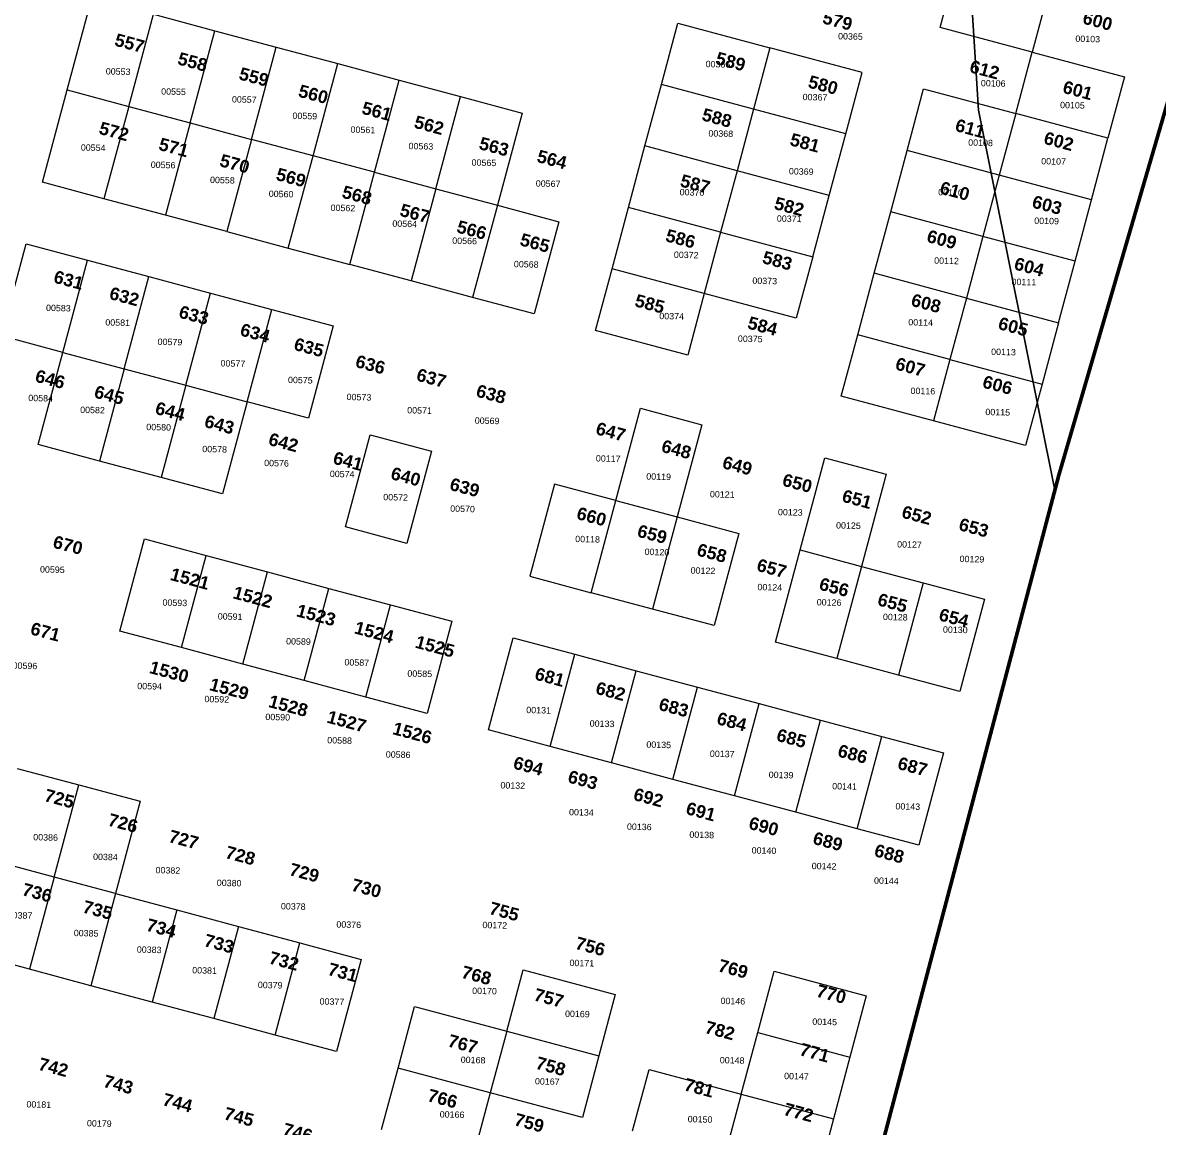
# Model space of a CAD drawing. Header units: metres. Extents: x 0 to 1324930, y 0 to 1631912.
# Drawn here: x 254232.5 to 254411, y 1630466.6 to 1630640.2 of the extents above; entities that cross this region are included whole.
import ezdxf
from ezdxf.enums import TextEntityAlignment as Align

# ---------------------------------------------------------------- set-up
doc = ezdxf.new("R2010")
doc.units = ezdxf.units.M
doc.header["$MEASUREMENT"] = 0
doc.layers.add('ASSIETTE IMMAT', color=7, linetype='Continuous', lineweight=0)
doc.layers.add('limites_communes_2025', color=7, linetype='Continuous', lineweight=0)
for name, color, linetype in [('limites_parcelles', 7, 'Continuous'), ('limites_sections', 7, 'Continuous'), ('limites_tf', 7, 'Continuous'), ('numero_lot', 7, 'Continuous'), ('numero_parcelle', 7, 'Continuous')]:
    doc.layers.add(name, color=color, linetype=linetype)
doc.styles.add('Style-Arial', font='arial.ttf')
doc.styles.add('style1', font='')
doc.styles.get('style1').set_extended_font_data('Times New Roman', bold=True)

msp = doc.modelspace()

# ---------------------------------------------------------------- linework, layer by layer
at = {"layer": 'ASSIETTE IMMAT', "color": 2, "linetype": 'Continuous', "lineweight": 30, "elevation": 0.00005, "flags": 128}
msp.add_lwpolyline([(254366.42724, 1631239.59217), (254359.15379, 1631208.87181), (254551.8551, 1631158.38071), (254480.32743, 1630878.12873), (254484.96735, 1630876.88831), (254484.96735, 1630876.88831), (254483.023, 1630869.4867), (254395.3871, 1630569.1026), (254394.76363, 1630566.741), (254382.80045, 1630626.43015), (254377.21493, 1630714.46368), (254399.21894, 1630756.61485), (254364.10084, 1630778.875), (254312.24829, 1630786.52013), (254272.3531, 1630794.59252), (254277.8231, 1630973.07252), (254333.84861, 1631193.82775), (254215.74971, 1631218.84719), (254186.92892, 1631154.99755), (254121.01885, 1631074.58379), (254089.057, 1630989.11905), (254053.7681, 1630970.23752), (253929.00716, 1630963.07748)], dxfattribs=at)
at = {"layer": 'limites_communes_2025', "color": 3, "lineweight": 80, "flags": 128}
for points in [[(252710.2872, 1631107.3833), (252982.4701, 1631682.9759), (252993.7572, 1631687.3199), (253010.694, 1631729.9757), (253066.3854, 1631842.8952), (253066.3854, 1631842.8952), (253098.7298, 1631912.4498), (253659.0228, 1631648.0069), (253757.0504, 1631605.0124), (254274.3391, 1631378.1314), (254622, 1631294), (254624.2075, 1631293.4301), (254621.5327, 1631279.8563), (254569.5419, 1631182.2248), (254530.2512, 1631049.2714), (254527.2805, 1631037.9628), (254483.023, 1630869.4867), (254395.3871, 1630569.1026), (254353.2541, 1630409.5098), (254309.9852, 1630253.9323), (254287.3632, 1630130.504), (254273.8695, 1629992.7881), (254275.8538, 1629906.666)], [(254395.3871, 1630569.1026), (254483.023, 1630869.4867)], [(254353.2541, 1630409.5098), (254395.3871, 1630569.1026)]]:
    msp.add_lwpolyline(points, dxfattribs=at)
at = {"layer": 'limites_parcelles'}
for p, q in [((254376.7326, 1630639.44173), (254379.31981, 1630649.10088)), ((254393.80855, 1630645.22005), (254391.22133, 1630635.5609)), ((254239.52108, 1630629.60938), (254243.40191, 1630644.09811)), ((254249.18024, 1630627.02216), (254253.06106, 1630641.51089)), ((254253.06106, 1630641.51089), (254262.72022, 1630638.92367)), ((254332.92153, 1630630.47229), (254335.50875, 1630640.13145)), ((254335.50875, 1630640.13145), (254349.99749, 1630636.25062)), ((254258.83939, 1630624.43494), (254262.72022, 1630638.92367)), ((254262.72022, 1630638.92367), (254272.37937, 1630636.33645)), ((254391.22133, 1630635.5609), (254376.7326, 1630639.44173)), ((254268.49855, 1630621.84772), (254272.37937, 1630636.33645)), ((254272.37937, 1630636.33645), (254282.03853, 1630633.74923)), ((254349.99749, 1630636.25062), (254347.41027, 1630626.59146)), ((254364.48622, 1630632.36979), (254349.99749, 1630636.25062)), ((254388.63411, 1630625.90174), (254391.22133, 1630635.5609)), ((254391.22133, 1630635.5609), (254405.71006, 1630631.68007)), ((254278.1577, 1630619.2605), (254282.03853, 1630633.74923)), ((254282.03853, 1630633.74923), (254291.69769, 1630631.16201)), ((254287.81686, 1630616.67328), (254291.69769, 1630631.16201)), ((254291.69769, 1630631.16201), (254301.35684, 1630628.5748)), ((254361.899, 1630622.71063), (254364.48622, 1630632.36979)), ((254405.71006, 1630631.68007), (254403.12284, 1630622.02091)), ((254235.64025, 1630615.12064), (254239.52108, 1630629.60938)), ((254239.52108, 1630629.60938), (254249.18024, 1630627.02216)), ((254330.33431, 1630620.81314), (254332.92153, 1630630.47229)), ((254347.41027, 1630626.59146), (254332.92153, 1630630.47229)), ((254371.55816, 1630620.12341), (254374.14537, 1630629.78257)), ((254374.14537, 1630629.78257), (254388.63411, 1630625.90174)), ((254297.47601, 1630614.08606), (254301.35684, 1630628.5748)), ((254301.35684, 1630628.5748), (254311.016, 1630625.98758)), ((254249.18024, 1630627.02216), (254245.29941, 1630612.53343)), ((254249.18024, 1630627.02216), (254258.83939, 1630624.43494)), ((254311.016, 1630625.98758), (254307.13517, 1630611.49884)), ((254347.41027, 1630626.59146), (254344.82305, 1630616.93231)), ((254361.899, 1630622.71063), (254347.41027, 1630626.59146)), ((254388.63411, 1630625.90174), (254386.04689, 1630616.24259)), ((254403.12284, 1630622.02091), (254388.63411, 1630625.90174)), ((254258.83939, 1630624.43494), (254254.95856, 1630609.94621)), ((254258.83939, 1630624.43494), (254268.49855, 1630621.84772)), ((254359.31178, 1630613.05148), (254361.899, 1630622.71063)), ((254400.53562, 1630612.36175), (254403.12284, 1630622.02091)), ((254268.49855, 1630621.84772), (254264.61772, 1630607.35899)), ((254278.1577, 1630619.2605), (254268.49855, 1630621.84772)), ((254327.74709, 1630611.15398), (254330.33431, 1630620.81314)), ((254344.82305, 1630616.93231), (254330.33431, 1630620.81314)), ((254368.97094, 1630610.46426), (254371.55816, 1630620.12341)), ((254386.04689, 1630616.24259), (254371.55816, 1630620.12341)), ((254274.27687, 1630604.77177), (254278.1577, 1630619.2605)), ((254287.81686, 1630616.67328), (254278.1577, 1630619.2605)), ((254283.93603, 1630602.18455), (254287.81686, 1630616.67328)), ((254287.81686, 1630616.67328), (254297.47601, 1630614.08606)), ((254344.82305, 1630616.93231), (254342.23583, 1630607.27315)), ((254359.31178, 1630613.05148), (254344.82305, 1630616.93231)), ((254245.29941, 1630612.53343), (254235.64025, 1630615.12064)), ((254386.04689, 1630616.24259), (254383.45967, 1630606.58343)), ((254400.53562, 1630612.36175), (254386.04689, 1630616.24259)), ((254297.47601, 1630614.08606), (254293.59519, 1630599.59733)), ((254297.47601, 1630614.08606), (254307.13517, 1630611.49884)), ((254356.72456, 1630603.39232), (254359.31178, 1630613.05148)), ((254254.95856, 1630609.94621), (254245.29941, 1630612.53343)), ((254307.13517, 1630611.49884), (254303.25434, 1630597.01011)), ((254307.13517, 1630611.49884), (254316.79433, 1630608.91162)), ((254397.94841, 1630602.7026), (254400.53562, 1630612.36175)), ((254264.61772, 1630607.35899), (254254.95856, 1630609.94621)), ((254325.15987, 1630601.49482), (254327.74709, 1630611.15398)), ((254342.23583, 1630607.27315), (254327.74709, 1630611.15398)), ((254366.38372, 1630600.8051), (254368.97094, 1630610.46426)), ((254383.45967, 1630606.58343), (254368.97094, 1630610.46426)), ((254316.79433, 1630608.91162), (254312.9135, 1630594.42289)), ((254264.61772, 1630607.35899), (254274.27687, 1630604.77177)), ((254342.23583, 1630607.27315), (254339.64861, 1630597.614)), ((254342.23583, 1630607.27315), (254356.72456, 1630603.39232)), ((254383.45967, 1630606.58343), (254380.87245, 1630596.92427)), ((254397.94841, 1630602.7026), (254383.45967, 1630606.58343)), ((254229.1722, 1630590.97275), (254233.05303, 1630605.46149)), ((254233.05303, 1630605.46149), (254242.71218, 1630602.87427)), ((254274.27687, 1630604.77177), (254283.93603, 1630602.18455)), ((254238.83136, 1630588.38553), (254242.71218, 1630602.87427)), ((254242.71218, 1630602.87427), (254252.37134, 1630600.28705)), ((254356.72456, 1630603.39232), (254354.13734, 1630593.73317)), ((254395.36118, 1630593.04344), (254397.94841, 1630602.7026)), ((254293.59519, 1630599.59733), (254283.93603, 1630602.18455)), ((254322.57265, 1630591.83567), (254325.15987, 1630601.49482)), ((254339.64861, 1630597.614), (254325.15987, 1630601.49482)), ((254363.7965, 1630591.14595), (254366.38372, 1630600.8051)), ((254380.87245, 1630596.92427), (254366.38372, 1630600.8051)), ((254248.49051, 1630585.79832), (254252.37134, 1630600.28705)), ((254252.37134, 1630600.28705), (254262.0305, 1630597.69983)), ((254303.25434, 1630597.01011), (254293.59519, 1630599.59733)), ((254258.14967, 1630583.2111), (254262.0305, 1630597.69983)), ((254262.0305, 1630597.69983), (254271.68965, 1630595.11261)), ((254312.9135, 1630594.42289), (254303.25434, 1630597.01011)), ((254339.64861, 1630597.614), (254337.06139, 1630587.95484)), ((254354.13734, 1630593.73317), (254339.64861, 1630597.614)), ((254380.87245, 1630596.92427), (254378.28523, 1630587.26512)), ((254380.87245, 1630596.92427), (254395.36118, 1630593.04344)), ((254267.80882, 1630580.62388), (254271.68965, 1630595.11261)), ((254271.68965, 1630595.11261), (254281.34881, 1630592.52539)), ((254281.34881, 1630592.52539), (254277.46798, 1630578.03666)), ((254337.06139, 1630587.95484), (254322.57265, 1630591.83567)), ((254395.36118, 1630593.04344), (254392.77397, 1630583.38429)), ((254238.83136, 1630588.38553), (254229.1722, 1630590.97275)), ((254361.20928, 1630581.48679), (254363.7965, 1630591.14595)), ((254378.28523, 1630587.26512), (254363.7965, 1630591.14595)), ((254234.95053, 1630573.8968), (254238.83136, 1630588.38553)), ((254238.83136, 1630588.38553), (254248.49051, 1630585.79832)), ((254378.28523, 1630587.26512), (254375.69801, 1630577.60596)), ((254378.28523, 1630587.26512), (254392.77397, 1630583.38429)), ((254248.49051, 1630585.79832), (254244.60968, 1630571.30958)), ((254248.49051, 1630585.79832), (254258.14967, 1630583.2111)), ((254258.14967, 1630583.2111), (254254.26884, 1630568.72236)), ((254258.14967, 1630583.2111), (254267.80882, 1630580.62388)), ((254392.77397, 1630583.38429), (254390.18675, 1630573.72513)), ((254375.69801, 1630577.60596), (254361.20928, 1630581.48679)), ((254267.80882, 1630580.62388), (254263.928, 1630566.13514)), ((254277.46798, 1630578.03666), (254267.80882, 1630580.62388)), ((254325.76376, 1630565.10056), (254329.64459, 1630579.58929)), ((254329.64459, 1630579.58929), (254339.30375, 1630577.00207)), ((254390.18675, 1630573.72513), (254375.69801, 1630577.60596)), ((254339.30375, 1630577.00207), (254335.42292, 1630562.51334)), ((254244.60968, 1630571.30958), (254234.95053, 1630573.8968)), ((254283.24631, 1630560.9607), (254287.12714, 1630575.44944)), ((254287.12714, 1630575.44944), (254296.78629, 1630572.86222)), ((254296.78629, 1630572.86222), (254292.90546, 1630558.37348)), ((254254.26884, 1630568.72236), (254244.60968, 1630571.30958)), ((254354.74123, 1630557.3389), (254358.62206, 1630571.82763)), ((254358.62206, 1630571.82763), (254368.28121, 1630569.24041)), ((254263.928, 1630566.13514), (254254.26884, 1630568.72236)), ((254368.28121, 1630569.24041), (254364.40038, 1630554.75168)), ((254316.10461, 1630567.68778), (254312.22377, 1630553.19904)), ((254325.76376, 1630565.10056), (254316.10461, 1630567.68778)), ((254321.88293, 1630550.61182), (254325.76376, 1630565.10056)), ((254325.76376, 1630565.10056), (254335.42292, 1630562.51334)), ((254335.42292, 1630562.51334), (254331.54209, 1630548.0246)), ((254335.42292, 1630562.51334), (254345.08207, 1630559.92612)), ((254292.90546, 1630558.37348), (254283.24631, 1630560.9607)), ((254345.08207, 1630559.92612), (254341.20124, 1630545.43739)), ((254247.80079, 1630544.57447), (254251.68162, 1630559.06321)), ((254251.68162, 1630559.06321), (254261.34078, 1630556.47599)), ((254257.45995, 1630541.98725), (254261.34078, 1630556.47599)), ((254261.34078, 1630556.47599), (254270.99993, 1630553.88877)), ((254350.8604, 1630542.85017), (254354.74123, 1630557.3389)), ((254354.74123, 1630557.3389), (254364.40038, 1630554.75168)), ((254364.40038, 1630554.75168), (254360.51956, 1630540.26295)), ((254364.40038, 1630554.75168), (254374.05954, 1630552.16446)), ((254267.1191, 1630539.40003), (254270.99993, 1630553.88877)), ((254270.99993, 1630553.88877), (254280.65909, 1630551.30155)), ((254312.22377, 1630553.19904), (254321.88293, 1630550.61182)), ((254276.77826, 1630536.81281), (254280.65909, 1630551.30155)), ((254280.65909, 1630551.30155), (254290.31824, 1630548.71433)), ((254331.54209, 1630548.0246), (254321.88293, 1630550.61182)), ((254374.05954, 1630552.16446), (254370.17871, 1630537.67573)), ((254374.05954, 1630552.16446), (254383.7187, 1630549.57724)), ((254286.43741, 1630534.22559), (254290.31824, 1630548.71433)), ((254290.31824, 1630548.71433), (254299.9774, 1630546.12711)), ((254383.7187, 1630549.57724), (254379.83787, 1630535.08851)), ((254341.20124, 1630545.43739), (254331.54209, 1630548.0246)), ((254299.9774, 1630546.12711), (254296.09657, 1630531.63837)), ((254257.45995, 1630541.98725), (254247.80079, 1630544.57447)), ((254305.75573, 1630529.05115), (254309.63656, 1630543.53989)), ((254309.63656, 1630543.53989), (254319.29571, 1630540.95267)), ((254267.1191, 1630539.40003), (254257.45995, 1630541.98725)), ((254360.51956, 1630540.26295), (254350.8604, 1630542.85017)), ((254315.41488, 1630526.46393), (254319.29571, 1630540.95267)), ((254319.29571, 1630540.95267), (254328.95487, 1630538.36545)), ((254370.17871, 1630537.67573), (254360.51956, 1630540.26295)), ((254276.77826, 1630536.81281), (254267.1191, 1630539.40003)), ((254325.07404, 1630523.87672), (254328.95487, 1630538.36545)), ((254328.95487, 1630538.36545), (254338.61402, 1630535.77823)), ((254286.43741, 1630534.22559), (254276.77826, 1630536.81281)), ((254379.83787, 1630535.08851), (254370.17871, 1630537.67573)), ((254334.7332, 1630521.28949), (254338.61402, 1630535.77823)), ((254338.61402, 1630535.77823), (254348.27318, 1630533.19101)), ((254296.09657, 1630531.63837), (254286.43741, 1630534.22559)), ((254344.39235, 1630518.70228), (254348.27318, 1630533.19101)), ((254348.27318, 1630533.19101), (254357.93233, 1630530.60379)), ((254354.05151, 1630516.11506), (254357.93233, 1630530.60379)), ((254357.93233, 1630530.60379), (254367.59149, 1630528.01657)), ((254315.41488, 1630526.46393), (254305.75573, 1630529.05115)), ((254363.71066, 1630513.52784), (254367.59149, 1630528.01657)), ((254367.59149, 1630528.01657), (254377.25065, 1630525.42935)), ((254325.07404, 1630523.87672), (254315.41488, 1630526.46393)), ((254334.7332, 1630521.28949), (254325.07404, 1630523.87672)), ((254377.25065, 1630525.42935), (254373.36982, 1630510.94062)), ((254231.67359, 1630523.0138), (254241.33274, 1630520.42658)), ((254237.45191, 1630505.93785), (254241.33274, 1630520.42658)), ((254241.33274, 1630520.42658), (254250.9919, 1630517.83936)), ((254344.39235, 1630518.70228), (254334.7332, 1630521.28949)), ((254354.05151, 1630516.11506), (254344.39235, 1630518.70228)), ((254250.9919, 1630517.83936), (254247.11107, 1630503.35063)), ((254363.71066, 1630513.52784), (254354.05151, 1630516.11506)), ((254373.36982, 1630510.94062), (254363.71066, 1630513.52784)), ((254237.45191, 1630505.93785), (254227.79276, 1630508.52507)), ((254237.45191, 1630505.93785), (254233.57108, 1630491.44911)), ((254247.11107, 1630503.35063), (254237.45191, 1630505.93785)), ((254247.11107, 1630503.35063), (254243.23024, 1630488.86189)), ((254247.11107, 1630503.35063), (254256.77022, 1630500.76341)), ((254256.77022, 1630500.76341), (254252.88939, 1630486.27467)), ((254256.77022, 1630500.76341), (254266.42938, 1630498.17619)), ((254266.42938, 1630498.17619), (254262.54855, 1630483.68745)), ((254266.42938, 1630498.17619), (254276.08853, 1630495.58897)), ((254272.20771, 1630481.10024), (254276.08853, 1630495.58897)), ((254276.08853, 1630495.58897), (254285.74769, 1630493.00175)), ((254233.57108, 1630491.44911), (254223.91192, 1630494.03633)), ((254285.74769, 1630493.00175), (254281.86686, 1630478.51301)), ((254243.23024, 1630488.86189), (254233.57108, 1630491.44911)), ((254308.60197, 1630481.70412), (254311.18919, 1630491.36328)), ((254311.18919, 1630491.36328), (254325.67792, 1630487.48245)), ((254348.06297, 1630481.48927), (254350.64996, 1630491.14885)), ((254350.64996, 1630491.14885), (254365.13933, 1630487.26836)), ((254252.88939, 1630486.27467), (254243.23024, 1630488.86189)), ((254262.54855, 1630483.68745), (254252.88939, 1630486.27467)), ((254325.67792, 1630487.48245), (254323.09071, 1630477.82329)), ((254365.13933, 1630487.26836), (254362.55234, 1630477.60878)), ((254291.52602, 1630475.9258), (254294.11324, 1630485.58495)), ((254294.11324, 1630485.58495), (254308.60197, 1630481.70412)), ((254272.20771, 1630481.10024), (254262.54855, 1630483.68745)), ((254281.86686, 1630478.51301), (254272.20771, 1630481.10024)), ((254308.60197, 1630481.70412), (254306.01475, 1630472.04497)), ((254308.60197, 1630481.70412), (254323.09071, 1630477.82329)), ((254345.47598, 1630471.82969), (254348.06297, 1630481.48927)), ((254348.06297, 1630481.48927), (254362.55234, 1630477.60878)), ((254323.09071, 1630477.82329), (254320.50349, 1630468.16414)), ((254362.55234, 1630477.60878), (254359.96535, 1630467.9492)), ((254288.9388, 1630466.26664), (254291.52602, 1630475.9258)), ((254306.01475, 1630472.04497), (254291.52602, 1630475.9258)), ((254328.39962, 1630466.05059), (254330.98661, 1630475.71017)), ((254330.98661, 1630475.71017), (254345.47598, 1630471.82969)), ((254306.01475, 1630472.04497), (254303.42753, 1630462.38581)), ((254320.50349, 1630468.16414), (254306.01475, 1630472.04497)), ((254345.47598, 1630471.82969), (254342.88899, 1630462.17011)), ((254345.47598, 1630471.82969), (254359.96535, 1630467.9492)), ((254359.96535, 1630467.9492), (254357.37836, 1630458.28962))]:
    msp.add_line(p, q, dxfattribs=at)
at = {"layer": 'limites_sections', "color": 112, "linetype": 'Continuous', "lineweight": 40, "flags": 128}
msp.add_lwpolyline([(254450.84006, 1630759.17525), (254395.3871, 1630569.1026), (254353.2541, 1630409.5098), (254348.49226, 1630392.38815), (254237.72828, 1630442.84484), (254040.03808, 1630496.89822), (253942.17203, 1630521.14592), (253859.1482, 1630539.48477), (253853.18689, 1630453.72681), (253808.24301, 1630442.91488), (253793.1789, 1630438.29059), (253774.7544, 1630423.15502), (253711.13409, 1630399.98221), (253678.01584, 1630518.05282), (253627.84835, 1630688.3893), (253621.62441, 1630712.82884), (253610.97515, 1630786.91817), (253609.69659, 1630931.39724), (253737.56631, 1630938.28485), (253928.21617, 1630961.4925), (253976.91465, 1630881.7928), (254242.09831, 1630809.46707), (254450.84006, 1630759.17525)], close=True, dxfattribs=at)
at = {"layer": 'limites_tf', "color": 5, "linetype": 'Continuous', "lineweight": 30, "flags": 128}
msp.add_lwpolyline([(254377.21493, 1630714.46368), (254382.80045, 1630626.43015), (254394.76363, 1630566.741), (254394.76363, 1630566.741), (254353.2541, 1630409.5098), (254339.54993, 1630360.23513), (254338.41222, 1630360.92215), (254296.51926, 1630392.8693), (254192.85354, 1630451.47248), (254091.99064, 1630476.36805), (253923.42389, 1630459.48785)], dxfattribs=at)

# ---------------------------------------------------------------- texts
at = {"layer": 'numero_lot', "color": 7, "lineweight": 13, "char_height": 2, "attachment_point": 7, "line_spacing_factor": 0.72, "style": 'style1'}
for s, insert, rotation in [('\\fArial|b1|i0|c00|p39;579', (254358.11462, 1630640.08492), 345.0052164), ('\\fArial|b1|i0|c00|p39;600', (254398.99455, 1630640.06034), 345.0052164), ('\\fArial|b1|i0|c00|p39;557', (254246.81848, 1630636.58715), 345.0052164), ('\\fArial|b1|i0|c00|p39;558', (254256.72323, 1630633.64298), 345.0052164), ('\\fArial|b1|i0|c00|p39;589', (254341.30688, 1630633.69611), 345.0052164), ('\\fArial|b1|i0|c00|p39;559', (254266.36329, 1630631.27619), 345.0052164), ('\\fArial|b1|i0|c00|p39;612', (254381.22412, 1630632.41371), 345.0052164), ('\\fArial|b1|i0|c00|p39;580', (254355.83493, 1630630.00831), 345.0052164), ('\\fArial|b1|i0|c00|p39;601', (254395.86771, 1630629.16933), 345.0052164), ('\\fArial|b1|i0|c00|p39;560', (254275.70009, 1630628.56), 345.0052164), ('\\fArial|b1|i0|c00|p39;561', (254285.67761, 1630625.8875), 345.0052164), ('\\fArial|b1|i0|c00|p39;562', (254293.89438, 1630623.68663), 345.0052164), ('\\fArial|b1|i0|c00|p39;588', (254339.1456, 1630624.84441), 345.0052164), ('\\fArial|b1|i0|c00|p39;572', (254244.36168, 1630622.71811), 345.0052164), ('\\fArial|b1|i0|c00|p39;611', (254378.95964, 1630623.17665), 345.0052164), ('\\fArial|b1|i0|c00|p39;571', (254253.75229, 1630620.20282), 345.0052164), ('\\fArial|b1|i0|c00|p39;563', (254304.10615, 1630620.32308), 345.0052164), ('\\fArial|b1|i0|c00|p39;581', (254352.98353, 1630620.92845), 345.0052164), ('\\fArial|b1|i0|c00|p39;602', (254392.88674, 1630621.17137), 345.0052164), ('\\fArial|b1|i0|c00|p39;564', (254313.21017, 1630618.30343), 345.0052164), ('\\fArial|b1|i0|c00|p39;570', (254263.33853, 1630617.63513), 345.0052164), ('\\fArial|b1|i0|c00|p39;569', (254272.19457, 1630615.47247), 345.0052164), ('\\fArial|b1|i0|c00|p39;587', (254335.73364, 1630614.45451), 345.0052164), ('\\fArial|b1|i0|c00|p39;610', (254376.53813, 1630613.35334), 345.0052164), ('\\fArial|b1|i0|c00|p39;568', (254282.56189, 1630612.68969), 345.0052164), ('\\fArial|b1|i0|c00|p39;603', (254391.04278, 1630611.14375), 345.0052164), ('\\fArial|b1|i0|c00|p39;567', (254291.65365, 1630609.84144), 345.0052164), ('\\fArial|b1|i0|c00|p39;582', (254350.50968, 1630610.90973), 345.0052164), ('\\fArial|b1|i0|c00|p39;566', (254300.59916, 1630607.23006), 345.0052164), ('\\fArial|b1|i0|c00|p39;586', (254333.42908, 1630605.85063), 345.0052164), ('\\fArial|b1|i0|c00|p39;565', (254310.53808, 1630605.19622), 345.0052164), ('\\fArial|b1|i0|c00|p39;609', (254374.49822, 1630605.73751), 345.0052164), ('\\fArial|b1|i0|c00|p39;583', (254348.6502, 1630602.40194), 345.0052164), ('\\fArial|b1|i0|c00|p39;604', (254388.22999, 1630601.42525), 345.0052164), ('\\fArial|b1|i0|c00|p39;631', (254237.22881, 1630599.35222), 345.0052164), ('\\fArial|b1|i0|c00|p39;632', (254245.98604, 1630596.77042), 345.0052164), ('\\fArial|b1|i0|c00|p39;585', (254328.59383, 1630595.62665), 345.0052164), ('\\fArial|b1|i0|c00|p39;608', (254372.02289, 1630595.7133), 345.0052164), ('\\fArial|b1|i0|c00|p39;633', (254256.91441, 1630593.84323), 345.0052164), ('\\fArial|b1|i0|c00|p39;584', (254346.31964, 1630592.13539), 345.0052164), ('\\fArial|b1|i0|c00|p39;605', (254385.71752, 1630592.04518), 345.0052164), ('\\fArial|b1|i0|c00|p39;634', (254266.55045, 1630591.04147), 345.0052164), ('\\fArial|b1|i0|c00|p39;635', (254275.00448, 1630588.77704), 345.0052164), ('\\fArial|b1|i0|c00|p39;636', (254284.66811, 1630586.07825), 345.0052164), ('\\fArial|b1|i0|c00|p39;607', (254369.5505, 1630585.70006), 345.0052164), ('\\fArial|b1|i0|c00|p39;646', (254234.32953, 1630583.77851), 345.0052164), ('\\fArial|b1|i0|c00|p39;637', (254294.26492, 1630583.95509), 345.0052164), ('\\fArial|b1|i0|c00|p39;606', (254383.2574, 1630582.86052), 345.0052164), ('\\fArial|b1|i0|c00|p39;645', (254243.60834, 1630581.29316), 345.0052164), ('\\fArial|b1|i0|c00|p39;638', (254303.64537, 1630581.43665), 345.0052164), ('\\fArial|b1|i0|c00|p39;644', (254253.19645, 1630578.72497), 345.0052164), ('\\fArial|b1|i0|c00|p39;643', (254260.9288, 1630576.65385), 345.0052164), ('\\fArial|b1|i0|c00|p39;647', (254322.46023, 1630575.52297), 345.0052164), ('\\fArial|b1|i0|c00|p39;642', (254271.00481, 1630573.84461), 345.0052164), ('\\fArial|b1|i0|c00|p39;648', (254332.76856, 1630572.75599), 345.0052164), ('\\fArial|b1|i0|c00|p39;641', (254281.15634, 1630570.90477), 345.0052164), ('\\fArial|b1|i0|c00|p39;649', (254342.35814, 1630570.19328), 345.0052164), ('\\fArial|b1|i0|c00|p39;640', (254290.22896, 1630568.47465), 345.0052164), ('\\fArial|b1|i0|c00|p39;639', (254299.49614, 1630566.7709), 345.0052164), ('\\fArial|b1|i0|c00|p39;650', (254351.78652, 1630567.44126), 345.0052164), ('\\fArial|b1|i0|c00|p39;651', (254361.16843, 1630564.9283), 345.0052164), ('\\fArial|b1|i0|c00|p39;660', (254319.44351, 1630562.19768), 345.0052164), ('\\fArial|b1|i0|c00|p39;652', (254370.55033, 1630562.41535), 345.0052164), ('\\fArial|b1|i0|c00|p39;659', (254328.97792, 1630559.42901), 345.0052164), ('\\fArial|b1|i0|c00|p39;653', (254379.5271, 1630560.45239), 345.0052164), ('\\fArial|b1|i0|c00|p39;670', (254237.11839, 1630557.70549), 345.0052164), ('\\fArial|b1|i0|c00|p39;658', (254338.35113, 1630556.47102), 345.0052164), ('\\fArial|b1|i0|c00|p39;657', (254347.7621, 1630554.06653), 345.0052164), ('\\fArial|b1|i0|c00|p39;1521', (254255.55519, 1630552.62204), 345.0052164), ('\\fArial|b1|i0|c00|p39;656', (254357.57527, 1630551.10106), 345.0052164), ('\\fArial|b1|i0|c00|p39;1522', (254265.42453, 1630549.73876), 345.0052164), ('\\fArial|b1|i0|c00|p39;655', (254366.751, 1630548.64333), 345.0052164), ('\\fArial|b1|i0|c00|p39;1523', (254275.38851, 1630546.91004), 345.0052164), ('\\fArial|b1|i0|c00|p39;654', (254376.39426, 1630546.28111), 345.0052164), ('\\fArial|b1|i0|c00|p39;671', (254233.58041, 1630544.08422), 345.0052164), ('\\fArial|b1|i0|c00|p39;1524', (254284.51129, 1630544.22672), 345.0052164), ('\\fArial|b1|i0|c00|p39;1525', (254294.07251, 1630541.98543), 345.0052164), ('\\fArial|b1|i0|c00|p39;1530', (254252.27742, 1630537.99503), 345.0052164), ('\\fArial|b1|i0|c00|p39;681', (254312.86539, 1630536.97581), 345.0052164), ('\\fArial|b1|i0|c00|p39;1529', (254261.72026, 1630535.31178), 345.0052164), ('\\fArial|b1|i0|c00|p39;682', (254322.43315, 1630534.74418), 345.0052164), ('\\fArial|b1|i0|c00|p39;1528', (254271.01087, 1630532.65755), 345.0052164), ('\\fArial|b1|i0|c00|p39;683', (254332.35814, 1630532.19613), 345.0052164), ('\\fArial|b1|i0|c00|p39;1527', (254280.19504, 1630530.20344), 345.0052164), ('\\fArial|b1|i0|c00|p39;684', (254341.48593, 1630529.97198), 345.0052164), ('\\fArial|b1|i0|c00|p39;1526', (254290.51185, 1630528.39326), 345.0052164), ('\\fArial|b1|i0|c00|p39;685', (254350.87405, 1630527.35642), 345.0052164), ('\\fArial|b1|i0|c00|p39;686', (254360.48974, 1630524.89121), 345.0052164), ('\\fArial|b1|i0|c00|p39;694', (254309.4861, 1630522.99622), 345.0052164), ('\\fArial|b1|i0|c00|p39;687', (254369.90794, 1630522.92626), 345.0052164), ('\\fArial|b1|i0|c00|p39;693', (254318.07082, 1630520.80716), 345.0052164), ('\\fArial|b1|i0|c00|p39;725', (254235.77786, 1630517.88128), 345.0052164), ('\\fArial|b1|i0|c00|p39;692', (254328.38062, 1630518.04567), 345.0052164), ('\\fArial|b1|i0|c00|p39;691', (254336.62845, 1630515.83647), 345.0052164), ('\\fArial|b1|i0|c00|p39;726', (254245.77443, 1630514.03486), 345.0052164), ('\\fArial|b1|i0|c00|p39;690', (254346.50551, 1630513.522), 345.0052164), ('\\fArial|b1|i0|c00|p39;727', (254255.33537, 1630511.47395), 345.0052164), ('\\fArial|b1|i0|c00|p39;689', (254356.58876, 1630511.15229), 345.0052164), ('\\fArial|b1|i0|c00|p39;728', (254264.24118, 1630508.92985), 345.0052164), ('\\fArial|b1|i0|c00|p39;688', (254366.23781, 1630509.22413), 345.0052164), ('\\fArial|b1|i0|c00|p39;729', (254274.28828, 1630506.23872), 345.0052164), ('\\fArial|b1|i0|c00|p39;736', (254232.28384, 1630503.09072), 345.0052164), ('\\fArial|b1|i0|c00|p39;730', (254284.05463, 1630503.79627), 345.0052164), ('\\fArial|b1|i0|c00|p39;735', (254241.80143, 1630500.36794), 345.0052164), ('\\fArial|b1|i0|c00|p39;755', (254305.71214, 1630500.1401), 345.0052164), ('\\fArial|b1|i0|c00|p39;734', (254251.80517, 1630497.51494), 345.0052164), ('\\fArial|b1|i0|c00|p39;733', (254260.87996, 1630495.08425), 345.0052164), ('\\fArial|b1|i0|c00|p39;756', (254319.24926, 1630494.65385), 345.0052164), ('\\fArial|b1|i0|c00|p39;732', (254271.08912, 1630492.34971), 345.0052164), ('\\fArial|b1|i0|c00|p39;731', (254280.33733, 1630490.56648), 345.0052164), ('\\fArial|b1|i0|c00|p39;768', (254301.34785, 1630490.10966), 345.0052164), ('\\fArial|b1|i0|c00|p39;769', (254341.69881, 1630491.12175), 345.0071208), ('\\fArial|b1|i0|c00|p39;757', (254312.7341, 1630486.55515), 345.0052164), ('\\fArial|b1|i0|c00|p39;770', (254357.13759, 1630487.16049), 345.0071208), ('\\fArial|b1|i0|c00|p39;782', (254339.62717, 1630481.44091), 345.0071208), ('\\fArial|b1|i0|c00|p39;767', (254299.21186, 1630479.32209), 345.0052164), ('\\fArial|b1|i0|c00|p39;771', (254354.50443, 1630477.977), 345.0071208), ('\\fArial|b1|i0|c00|p39;742', (254234.84376, 1630475.68893), 345.0052164), ('\\fArial|b1|i0|c00|p39;758', (254313.02576, 1630475.82288), 345.0052164), ('\\fArial|b1|i0|c00|p39;743', (254245.05292, 1630472.95439), 345.0052164), ('\\fArial|b1|i0|c00|p39;781', (254336.34578, 1630472.43103), 345.0071208), ('\\fArial|b1|i0|c00|p39;744', (254254.3651, 1630470.11315), 345.0052164), ('\\fArial|b1|i0|c00|p39;766', (254296.01401, 1630470.73461), 345.0052164), ('\\fArial|b1|i0|c00|p39;772', (254351.98997, 1630468.58823), 345.0071208), ('\\fArial|b1|i0|c00|p39;745', (254264.01276, 1630467.87597), 345.0052164), ('\\fArial|b1|i0|c00|p39;759', (254309.63778, 1630466.93699), 345.0052164), ('\\fArial|b1|i0|c00|p39;746', (254273.24961, 1630465.40187), 345.0052164)]:
    msp.add_mtext(s, dxfattribs=dict(at, insert=insert, rotation=rotation))
at = {"layer": 'numero_parcelle', "color": 5, "lineweight": 0, "style": 'Style-Arial'}
for s, rotation, p in [('00365', 358.71223, (254360.71214, 1630638.57421)), ('00103', 358.71223, (254398.0176, 1630638.17728)), ('00553', 358.71223, (254245.58896, 1630633.0548)), ('00366', 358.71223, (254339.88912, 1630634.2024)), ('00106', 358.71223, (254383.1561, 1630631.20211)), ('00555', 358.71223, (254254.30129, 1630629.89574)), ('00557', 358.71223, (254265.42536, 1630628.65794)), ('00367', 358.71223, (254355.14347, 1630629.01957)), ('00105', 358.71223, (254395.61229, 1630627.76135)), ('00559', 358.71223, (254274.94012, 1630626.07348)), ('00561', 358.71223, (254284.0692, 1630623.89279)), ('00368', 358.71223, (254340.33492, 1630623.30258)), ('00554', 358.71223, (254241.66855, 1630621.09254)), ('00563', 358.71223, (254293.1894, 1630621.3172)), ('00108', 358.71223, (254381.16976, 1630621.86327)), ('00556', 358.71223, (254252.66069, 1630618.3761)), ('00565', 358.71223, (254303.09872, 1630618.72388)), ('00107', 358.71223, (254392.65065, 1630618.93829)), ('00369', 358.71223, (254352.98136, 1630617.3493)), ('00558', 358.71223, (254261.98261, 1630615.99353)), ('00567', 358.71223, (254313.18979, 1630615.43505)), ('00560', 358.71223, (254271.21033, 1630613.81062)), ('00370', 358.71223, (254335.80973, 1630614.07019)), ('00110', 358.71223, (254376.4548, 1630614.06737)), ('00562', 358.71223, (254280.93125, 1630611.61663)), ('00371', 358.71223, (254351.08738, 1630609.92397)), ('00109', 358.71223, (254391.55206, 1630609.57949)), ('00564', 358.71223, (254290.64551, 1630609.12646)), ('00566', 358.71223, (254300.05941, 1630606.4455)), ('00372', 358.71223, (254334.89788, 1630604.23802)), ('00568', 358.71223, (254309.74704, 1630602.77064)), ('00112', 358.71223, (254375.81834, 1630603.31535)), ('00373', 358.71223, (254347.241, 1630600.15776)), ('00111', 358.71223, (254387.98083, 1630599.97995)), ('00583', 358.71223, (254236.19844, 1630595.89241)), ('00581', 358.71223, (254245.52258, 1630593.60856)), ('00374', 358.71223, (254332.60896, 1630594.60966)), ('00114', 358.71223, (254371.7517, 1630593.62817)), ('00579', 358.71223, (254253.74393, 1630590.55931)), ('00375', 358.71223, (254344.96374, 1630591.0477)), ('00113', 358.71223, (254384.77309, 1630588.98941)), ('00577', 358.71223, (254263.6355, 1630587.1762)), ('00575', 358.71223, (254274.23529, 1630584.56735)), ('00116', 358.71223, (254372.10163, 1630582.85398)), ('00584', 358.71223, (254233.41288, 1630581.73163)), ('00573', 358.71223, (254283.45192, 1630581.89083)), ('00582', 358.71223, (254241.56222, 1630579.86928)), ('00571', 358.71223, (254292.97778, 1630579.79999)), ('00115', 358.71223, (254383.86957, 1630579.52745)), ('00569', 358.71223, (254303.59977, 1630578.17838)), ('00580', 358.71223, (254251.96252, 1630577.16614)), ('00578', 358.71223, (254260.76683, 1630573.7087)), ('00117', 358.71223, (254322.63565, 1630572.24275)), ('00576', 358.71223, (254270.48775, 1630571.5147)), ('00574', 358.71223, (254280.8116, 1630569.80102)), ('00119', 358.71223, (254330.56553, 1630569.39761)), ('00121', 358.71223, (254340.56905, 1630566.60462)), ('00572', 358.71223, (254289.21692, 1630566.15499)), ('00570', 358.71223, (254299.73583, 1630564.33815)), ('00123', 358.71223, (254351.26304, 1630563.7961)), ('00125', 358.71223, (254360.39435, 1630561.71414)), ('00118', 358.71223, (254319.39018, 1630559.57391)), ('00127', 358.71223, (254369.99887, 1630558.73257)), ('00120', 358.71223, (254330.29921, 1630557.55075)), ('00129', 358.71223, (254379.81621, 1630556.43763)), ('00595', 358.71223, (254235.25237, 1630554.7965)), ('00122', 358.71223, (254337.53639, 1630554.6224)), ('00124', 358.71223, (254348.03755, 1630552.01577)), ('00593', 358.71223, (254254.50648, 1630549.58374)), ('00126', 358.71223, (254357.35947, 1630549.6332)), ('00591', 358.71223, (254263.19873, 1630547.41287)), ('00128', 358.71223, (254367.76865, 1630547.32496)), ('00130', 358.71223, (254377.19808, 1630545.33506)), ('00589', 358.71223, (254273.93846, 1630543.50271)), ('00587', 358.71223, (254283.11263, 1630540.19216)), ('00596', 358.71223, (254230.94036, 1630539.68229)), ('00585', 358.71223, (254293.00543, 1630538.43173)), ('00594', 358.71223, (254250.54599, 1630536.46532)), ('00592', 358.71223, (254261.1021, 1630534.42188)), ('00131', 358.71223, (254311.69747, 1630532.70292)), ('00590', 358.71223, (254270.68224, 1630531.61018)), ('00133', 358.71223, (254321.66665, 1630530.57743)), ('00588', 358.71223, (254280.41246, 1630527.94848)), ('00586', 358.71223, (254289.61089, 1630525.71685)), ('00135', 358.71223, (254330.57293, 1630527.26585)), ('00137', 358.71223, (254340.55765, 1630525.83142)), ('00139', 358.71223, (254349.80917, 1630522.51207)), ('00132', 358.71223, (254307.63187, 1630520.8674)), ('00141', 358.71223, (254359.78611, 1630520.73211)), ('00134', 358.71223, (254318.41755, 1630516.6493)), ('00143', 358.71223, (254369.73199, 1630517.57002)), ('00136', 358.71223, (254327.51975, 1630514.37044)), ('00138', 358.71223, (254337.33573, 1630513.11266)), ('00386', 358.71223, (254234.18975, 1630512.71477)), ('00384', 358.71223, (254243.59477, 1630509.63892)), ('00140', 358.71223, (254347.12452, 1630510.64551)), ('00142', 358.71223, (254356.56808, 1630508.18612)), ('00382', 358.71223, (254253.41655, 1630507.54143)), ('00144', 358.71223, (254366.36076, 1630505.89174)), ('00380', 358.71223, (254263.04327, 1630505.5471)), ('00378', 358.71223, (254273.12545, 1630501.86337)), ('00387', 358.71223, (254230.16404, 1630500.45856)), ('00376', 358.71223, (254281.84444, 1630499.00049)), ('00172', 358.71223, (254304.80184, 1630498.91452)), ('00385', 358.71223, (254240.56212, 1630497.6567)), ('00383', 358.71223, (254250.47144, 1630495.06338)), ('00381', 358.71223, (254259.18155, 1630491.80559)), ('00171', 358.71223, (254318.48447, 1630492.9595)), ('00379', 358.71223, (254269.49208, 1630489.49957)), ('00170', 358.71223, (254303.18786, 1630488.57957)), ('00377', 358.71223, (254279.20412, 1630486.91068)), ('00146', 358.71413, (254342.22828, 1630486.99126)), ('00169', 358.71223, (254317.78668, 1630484.96717)), ('00145', 358.71413, (254356.66287, 1630483.72864)), ('00168', 358.71223, (254301.38961, 1630477.7302)), ('00148', 358.71413, (254342.11806, 1630477.684)), ('00167', 358.71223, (254313.0578, 1630474.35653)), ('00147', 358.71413, (254352.22732, 1630475.18521)), ('00181', 358.71223, (254233.12453, 1630470.73937)), ('00166', 358.71223, (254298.08829, 1630469.16172)), ('00150', 358.71413, (254337.07403, 1630468.4134)), ('00179', 358.71223, (254242.63041, 1630467.76002))]:
    msp.add_text(s, height=1, rotation=rotation, dxfattribs=at).set_placement(p, align=Align.TOP_LEFT)

doc.saveas('drawing.dxf')
